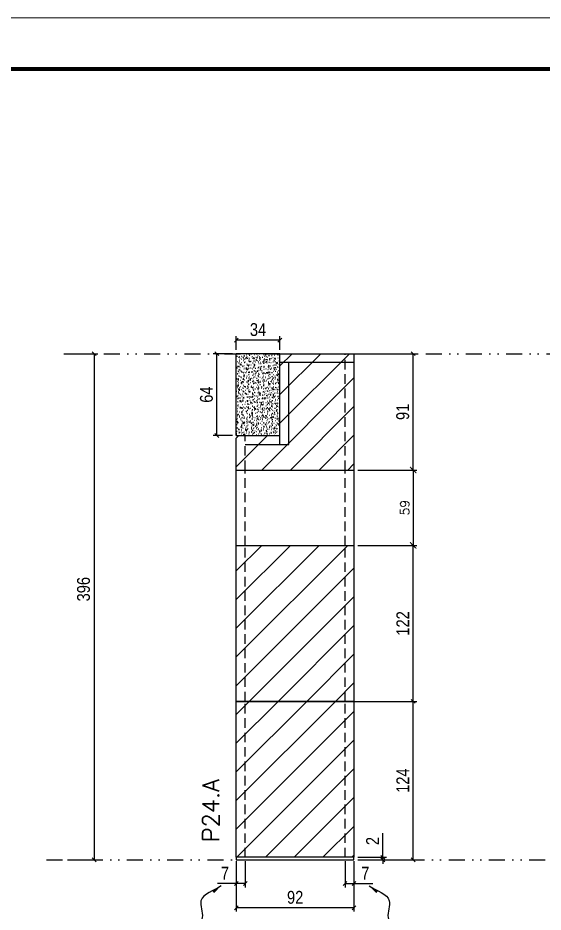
# Model space of a CAD drawing. Extents: x 2949 to 9230, y 1140 to 12527.
# Drawn here: x 8130 to 8540, y 10679 to 11378 of the extents above; entities that cross this region are included whole.
import ezdxf

# ---------------------------------------------------------------- set-up
doc = ezdxf.new("R2010")
doc.units = 0
for name, pattern in [('DASHED', [0.75, 0.5, -0.25]), ('DIVIDE2', [0.625, 0.25, -0.125, 0, -0.125, 0, -0.125]), ('HIDDEN', [0.375, 0.25, -0.125])]:
    doc.linetypes.add(name, pattern=pattern)
for name, color, linetype in [('COTA', 241, 'Continuous'), ('cotas', 4, 'Continuous'), ('Nível', 160, 'Continuous'), ('Painéis', 200, 'Continuous'), ('SARR_2.2x7', 40, 'Continuous'), ('Sarrafo de Pressão', 42, 'HIDDEN')]:
    doc.layers.add(name, color=color, linetype=linetype)
for name, color, linetype, lineweight in [('Folhas', 255, 'Continuous', 9), ('Hachura', 251, 'Continuous', 9), ('SARRAFO DE PRESSAO', 251, 'DASHED', 9), ('Texto Seção', 7, 'Continuous', 15)]:
    doc.layers.add(name, color=color, linetype=linetype, lineweight=lineweight)
doc.styles.add('COTA TECNICA', font='techl___.ttf', dxfattribs={"height": 10})
doc.styles.add('COTA TECNICA-50', font='techl___.ttf', dxfattribs={"height": 10})
doc.styles.add('REGUA-120', font='ROMANS.shx', dxfattribs={"height": 15})
doc.styles.add('ROMANS', font='romans.shx')
doc.styles.get("Standard").update_dxf_attribs({"font": 'arial.ttf'})
doc.dimstyles.new('COTA PAINEL-50', dxfattribs={"dimtxt": 10, "dimasz": 3, "dimexe": 3, "dimexo": 3, "dimgap": 3, "dimtad": 1, "dimdec": 1, "dimzin": 12, "dimdsep": 46, "dimtxsty": 'COTA TECNICA-50', "dimblk1": 'OBLIQUE', "dimblk2": 'OBLIQUE', "dimsah": 1, "dimcen": 0.9, "dimclrd": 4, "dimclre": 4, "dimclrt": 240, "dimadec": 1, "dimazin": 3, "dimtfac": 1, "dimtdec": 1, "dimtmove": 0, "dimatfit": 3, "dimfxl": 1, "dimtolj": 1, "dimtzin": 12, "dimarcsym": 0})
doc.dimstyles.new('Cota Paínel', dxfattribs={"dimtxt": 7, "dimasz": 5, "dimexe": 3, "dimexo": 3, "dimgap": 3, "dimtad": 1, "dimdec": 1, "dimzin": 12, "dimdsep": 46, "dimtxsty": 'ROMANS', "dimblk": 'ARCHTICK', "dimcen": 0, "dimclrd": 4, "dimclre": 4, "dimclrt": 1, "dimadec": 1, "dimazin": 3, "dimtfac": 1, "dimtdec": 1, "dimtmove": 0, "dimatfit": 3, "dimldrblk": 'OBLIQUE', "dimfxl": 1, "dimtolj": 1, "dimtzin": 12, "dimarcsym": 0})
doc.dimstyles.new('PAINEL', dxfattribs={"dimtxt": 10, "dimasz": 3, "dimexe": 3, "dimexo": 3, "dimgap": 3, "dimtad": 1, "dimdec": 1, "dimzin": 12, "dimdsep": 46, "dimtxsty": 'COTA TECNICA', "dimblk1": 'OBLIQUE', "dimblk2": 'OBLIQUE', "dimsah": 1, "dimcen": 0.9, "dimclrd": 4, "dimclre": 4, "dimclrt": 240, "dimadec": 1, "dimazin": 3, "dimtfac": 1, "dimtdec": 1, "dimtmove": 0, "dimatfit": 3, "dimfxl": 1, "dimtolj": 1, "dimtzin": 12, "dimarcsym": 0})
doc.dimstyles.get("Standard").update_dxf_attribs({"dimtxt": 0.18, "dimasz": 0.18, "dimexe": 0.18, "dimexo": 0.0625, "dimgap": 0.09, "dimtad": 0, "dimtih": 1, "dimtoh": 1, "dimdec": 4, "dimzin": 0, "dimdsep": 46, "dimtxsty": 'Standard', "dimcen": 0.09, "dimadec": 0, "dimazin": 0, "dimtfac": 1, "dimtdec": 4, "dimtofl": 0, "dimtmove": 0, "dimatfit": 3, "dimfxl": 1, "dimtolj": 1, "dimtzin": 0, "dimarcsym": 0})
pattern_1 = [(45, (-126071.967, -22713.47), (-11.2253202, 11.2253202), [])]

# ---------------------------------------------------------------- blocks, each defined once
blk = doc.blocks.new('9999999999')
at = {"layer": 'Folhas'}
blk.add_lwpolyline([(98138.98, 34190.21), (99623.98, 34190.21), (99623.98, 35240.21), (98138.98, 35240.21)], close=True, dxfattribs=at)
at = {"layer": 'Folhas', "color": 30, "const_width": 3}
blk.add_lwpolyline([(98213.98, 34230.21), (99583.98, 34230.21), (99583.98, 35200.21), (98213.98, 35200.21)], close=True, dxfattribs=at)
blk = doc.blocks.new('_Oblique')
at = {"color": 0, "linetype": 'ByBlock', "lineweight": -2}
blk.add_line((-0.5, -0.5), (0.5, 0.5), dxfattribs=at)
blk = doc.blocks.new('*D584')
at = {"layer": 'COTA', "color": 4, "lineweight": -2, "transparency": 16777216}
for p, q in [((8300.61, 10718.44), (8300.61, 10678.99)), ((8392.61, 10718.44), (8392.61, 10678.99)), ((8392.61, 10681.99), (8300.61, 10681.99))]:
    blk.add_line(p, q, dxfattribs=at)
at = {"layer": 'Defpoints', "color": 0, "transparency": 16777216}
for p in [(8300.61, 10721.44), (8392.61, 10721.44), (8300.61, 10681.99)]:
    blk.add_point(p, dxfattribs=at)
at = {"layer": 'COTA', "color": 4, "lineweight": -2, "transparency": 16777216, "xscale": 3, "yscale": 3, "zscale": 3, "rotation": 180}
blk.add_blockref('_Oblique', (8300.61, 10681.99), dxfattribs=at)
at = {"layer": 'COTA', "color": 4, "lineweight": -2, "transparency": 16777216, "xscale": 3, "yscale": 3, "zscale": 3}
blk.add_blockref('_Oblique', (8392.61, 10681.99), dxfattribs=at)
at = {"layer": 'COTA', "color": 240, "transparency": 16777216, "insert": (8346.61, 10690.08), "char_height": 10, "attachment_point": 5, "style": 'COTA TECNICA'}
blk.add_mtext('\\A1;92', dxfattribs=at)
blk = doc.blocks.new('*D587')
at = {"layer": 'COTA', "color": 4, "lineweight": -2, "transparency": 16777216}
for p, q in [((8307.61, 10718.44), (8307.61, 10697.93)), ((8300.61, 10716.44), (8300.61, 10697.93)), ((8300.61, 10700.93), (8285.88, 10700.93)), ((8307.61, 10700.93), (8300.61, 10700.93))]:
    blk.add_line(p, q, dxfattribs=at)
at = {"layer": 'Defpoints', "color": 0, "transparency": 16777216}
for p in [(8300.61, 10719.44), (8307.61, 10721.44), (8300.61, 10700.93)]:
    blk.add_point(p, dxfattribs=at)
at = {"layer": 'COTA', "color": 4, "lineweight": -2, "transparency": 16777216, "xscale": 3, "yscale": 3, "zscale": 3, "rotation": 180}
blk.add_blockref('_Oblique', (8300.61, 10700.93), dxfattribs=at)
at = {"layer": 'COTA', "color": 4, "lineweight": -2, "transparency": 16777216, "xscale": 3, "yscale": 3, "zscale": 3}
blk.add_blockref('_Oblique', (8307.61, 10700.93), dxfattribs=at)
at = {"layer": 'COTA', "color": 240, "transparency": 16777216, "insert": (8291.74, 10709.01), "char_height": 10, "attachment_point": 5, "style": 'COTA TECNICA-50'}
blk.add_mtext('\\A1;7', dxfattribs=at)
blk = doc.blocks.new('*D588')
at = {"layer": 'COTA', "color": 4, "lineweight": -2, "transparency": 16777216}
for p, q in [((8385.61, 10718.44), (8385.61, 10697.93)), ((8392.61, 10716.44), (8392.61, 10697.93)), ((8385.61, 10700.93), (8392.61, 10700.93)), ((8392.61, 10700.93), (8407.34, 10700.93))]:
    blk.add_line(p, q, dxfattribs=at)
at = {"layer": 'Defpoints', "color": 0, "transparency": 16777216}
for p in [(8385.61, 10721.44), (8392.61, 10719.44), (8392.61, 10700.93)]:
    blk.add_point(p, dxfattribs=at)
at = {"layer": 'COTA', "color": 4, "lineweight": -2, "transparency": 16777216, "xscale": 3, "yscale": 3, "zscale": 3, "rotation": 180}
blk.add_blockref('_Oblique', (8385.61, 10700.93), dxfattribs=at)
at = {"layer": 'COTA', "color": 4, "lineweight": -2, "transparency": 16777216, "xscale": 3, "yscale": 3, "zscale": 3}
blk.add_blockref('_Oblique', (8392.61, 10700.93), dxfattribs=at)
at = {"layer": 'COTA', "color": 240, "transparency": 16777216, "insert": (8401.47, 10709.01), "char_height": 10, "attachment_point": 5, "style": 'COTA TECNICA-50'}
blk.add_mtext('\\A1;7', dxfattribs=at)
blk = doc.blocks.new('*D591')
at = {"layer": 'COTA', "color": 4, "lineweight": -2, "transparency": 16777216}
for p, q in [((8395.61, 10843.44), (8441.85, 10843.44)), ((8438.85, 10719.44), (8438.85, 10843.44)), ((8395.61, 10719.44), (8441.85, 10719.44))]:
    blk.add_line(p, q, dxfattribs=at)
at = {"layer": 'Defpoints', "color": 0, "transparency": 16777216}
for p in [(8392.61, 10843.44), (8438.85, 10843.44), (8392.61, 10719.44)]:
    blk.add_point(p, dxfattribs=at)
at = {"layer": 'COTA', "color": 4, "lineweight": -2, "transparency": 16777216, "xscale": 3, "yscale": 3, "zscale": 3}
for p, rotation in [((8438.85, 10843.44), 90), ((8438.85, 10719.44), 270)]:
    blk.add_blockref('_Oblique', p, dxfattribs=dict(at, rotation=rotation))
at = {"layer": 'COTA', "color": 240, "transparency": 16777216, "insert": (8430.77, 10781.44), "char_height": 10, "attachment_point": 5, "rotation": 90, "style": 'COTA TECNICA-50'}
blk.add_mtext('\\A1;124', dxfattribs=at)
blk = doc.blocks.new('*D592')
at = {"layer": 'COTA', "color": 4, "lineweight": -2, "transparency": 16777216}
for p, q in [((8415.13, 10721.44), (8415.13, 10740.25)), ((8395.61, 10721.44), (8418.13, 10721.44)), ((8395.61, 10719.44), (8418.13, 10719.44)), ((8415.13, 10719.44), (8415.13, 10721.44)), ((8415.13, 10719.44), (8415.13, 10716.44))]:
    blk.add_line(p, q, dxfattribs=at)
at = {"layer": 'Defpoints', "color": 0, "transparency": 16777216}
for p in [(8392.61, 10721.44), (8392.61, 10719.44), (8415.13, 10719.44)]:
    blk.add_point(p, dxfattribs=at)
at = {"layer": 'COTA', "color": 4, "lineweight": -2, "transparency": 16777216, "xscale": 3, "yscale": 3, "zscale": 3}
for p, rotation in [((8415.13, 10721.44), 270), ((8415.13, 10719.44), 90)]:
    blk.add_blockref('_Oblique', p, dxfattribs=dict(at, rotation=rotation))
at = {"layer": 'COTA', "color": 240, "transparency": 16777216, "insert": (8407.13, 10734.19), "char_height": 10, "attachment_point": 5, "rotation": 90, "style": 'COTA TECNICA-50'}
blk.add_mtext('\\A1;2', dxfattribs=at)
blk = doc.blocks.new('*D949')
at = {"layer": 'cotas', "color": 4, "linetype": 'ByBlock', "lineweight": -2, "transparency": 16777216}
for p, q in [((8168.69, 11115.44), (8192.41, 11115.44)), ((8189.41, 11115.44), (8189.41, 10719.44)), ((8168.69, 10719.44), (8192.41, 10719.44))]:
    blk.add_line(p, q, dxfattribs=at)
at = {"layer": 'Defpoints', "color": 0, "linetype": 'ByBlock', "transparency": 16777216}
for p in [(8165.69, 11115.44), (8165.69, 10719.44), (8189.41, 10719.44)]:
    blk.add_point(p, dxfattribs=at)
at = {"layer": 'cotas', "color": 4, "linetype": 'ByBlock', "lineweight": -2, "transparency": 16777216, "xscale": 3, "yscale": 3, "zscale": 3}
for p, rotation in [((8189.41, 11115.44), 90), ((8189.41, 10719.44), 270)]:
    blk.add_blockref('_Oblique', p, dxfattribs=dict(at, rotation=rotation))
at = {"layer": 'cotas', "color": 240, "linetype": 'ByBlock', "transparency": 16777216, "insert": (8181.16, 10931.22), "char_height": 10, "attachment_point": 5, "rotation": 90, "style": 'COTA TECNICA'}
blk.add_mtext('\\A1;396', dxfattribs=at)
blk = doc.blocks.new('*D951')
at = {"layer": 'COTA', "color": 4, "linetype": 'ByBlock', "lineweight": -2, "transparency": 16777216}
for p, q in [((8297.61, 11115.44), (8282.39, 11115.44)), ((8285.39, 11051.44), (8285.39, 11115.44)), ((8297.61, 11051.44), (8282.39, 11051.44))]:
    blk.add_line(p, q, dxfattribs=at)
at = {"layer": 'Defpoints', "color": 0, "linetype": 'ByBlock', "transparency": 16777216}
for p in [(8285.39, 11115.44), (8300.61, 11115.44), (8300.61, 11051.44)]:
    blk.add_point(p, dxfattribs=at)
at = {"layer": 'COTA', "color": 4, "linetype": 'ByBlock', "lineweight": -2, "transparency": 16777216, "xscale": 3, "yscale": 3, "zscale": 3}
for p, rotation in [((8285.39, 11115.44), 90), ((8285.39, 11051.44), 270)]:
    blk.add_blockref('_Oblique', p, dxfattribs=dict(at, rotation=rotation))
at = {"layer": 'COTA', "color": 240, "linetype": 'ByBlock', "transparency": 16777216, "insert": (8277.28, 11083.44), "char_height": 10, "attachment_point": 5, "rotation": 90, "style": 'COTA TECNICA'}
blk.add_mtext('\\A1;64', dxfattribs=at)
blk = doc.blocks.new('*D952')
at = {"layer": 'COTA', "color": 4, "linetype": 'ByBlock', "lineweight": -2, "transparency": 16777216}
for p, q in [((8300.61, 11118.44), (8300.61, 11129.03)), ((8334.61, 11126.03), (8300.61, 11126.03)), ((8334.61, 11118.44), (8334.61, 11129.03))]:
    blk.add_line(p, q, dxfattribs=at)
at = {"layer": 'Defpoints', "color": 0, "linetype": 'ByBlock', "transparency": 16777216}
for p in [(8300.61, 11126.03), (8300.61, 11115.44), (8334.61, 11115.44)]:
    blk.add_point(p, dxfattribs=at)
at = {"layer": 'COTA', "color": 4, "linetype": 'ByBlock', "lineweight": -2, "transparency": 16777216, "xscale": 3, "yscale": 3, "zscale": 3, "rotation": 180}
blk.add_blockref('_Oblique', (8300.61, 11126.03), dxfattribs=at)
at = {"layer": 'COTA', "color": 4, "linetype": 'ByBlock', "lineweight": -2, "transparency": 16777216, "xscale": 3, "yscale": 3, "zscale": 3}
blk.add_blockref('_Oblique', (8334.61, 11126.03), dxfattribs=at)
at = {"layer": 'COTA', "color": 240, "linetype": 'ByBlock', "transparency": 16777216, "insert": (8317.61, 11134.25), "char_height": 10, "attachment_point": 5, "style": 'COTA TECNICA'}
blk.add_mtext('\\A1;34', dxfattribs=at)
blk = doc.blocks.new('*D593')
at = {"layer": 'COTA', "color": 4, "linetype": 'ByBlock', "lineweight": -2, "transparency": 16777216}
for p, q in [((8395.61, 11115.44), (8441.85, 11115.44)), ((8438.85, 11024.44), (8438.85, 11115.44)), ((8395.61, 11024.44), (8441.85, 11024.44))]:
    blk.add_line(p, q, dxfattribs=at)
at = {"layer": 'Defpoints', "color": 0, "linetype": 'ByBlock', "transparency": 16777216}
for p in [(8392.61, 11115.44), (8438.85, 11115.44), (8392.61, 11024.44)]:
    blk.add_point(p, dxfattribs=at)
at = {"layer": 'COTA', "color": 4, "linetype": 'ByBlock', "lineweight": -2, "transparency": 16777216, "xscale": 3, "yscale": 3, "zscale": 3}
for p, rotation in [((8438.85, 11115.44), 90), ((8438.85, 11024.44), 270)]:
    blk.add_blockref('_Oblique', p, dxfattribs=dict(at, rotation=rotation))
at = {"layer": 'COTA', "color": 240, "linetype": 'ByBlock', "transparency": 16777216, "insert": (8430.76, 11069.94), "char_height": 10, "attachment_point": 5, "rotation": 90, "style": 'COTA TECNICA'}
blk.add_mtext('\\A1;91', dxfattribs=at)
blk = doc.blocks.new('*D953')
at = {"layer": 'COTA', "color": 4, "linetype": 'ByBlock', "lineweight": -2, "transparency": 16777216}
for p, q in [((8395.61, 10965.44), (8441.85, 10965.44)), ((8438.85, 10843.44), (8438.85, 10965.44)), ((8303.61, 10843.44), (8441.85, 10843.44))]:
    blk.add_line(p, q, dxfattribs=at)
at = {"layer": 'Defpoints', "color": 0, "linetype": 'ByBlock', "transparency": 16777216}
for p in [(8392.61, 10965.44), (8438.85, 10965.44), (8300.61, 10843.44)]:
    blk.add_point(p, dxfattribs=at)
at = {"layer": 'COTA', "color": 4, "linetype": 'ByBlock', "lineweight": -2, "transparency": 16777216, "xscale": 3, "yscale": 3, "zscale": 3}
for p, rotation in [((8438.85, 10965.44), 90), ((8438.85, 10843.44), 270)]:
    blk.add_blockref('_Oblique', p, dxfattribs=dict(at, rotation=rotation))
at = {"layer": 'COTA', "color": 240, "linetype": 'ByBlock', "transparency": 16777216, "insert": (8430.79, 10904.44), "char_height": 10, "attachment_point": 5, "rotation": 90, "style": 'COTA TECNICA'}
blk.add_mtext('\\A1;122', dxfattribs=at)
blk = doc.blocks.new('_ArchTick')
at = {"color": 0, "linetype": 'ByBlock', "const_width": 0.15}
blk.add_lwpolyline([(-0.5, -0.5), (0.5, 0.5)], dxfattribs=at)
blk = doc.blocks.new('*D1031')
at = {"layer": 'COTA', "color": 4, "lineweight": -2, "transparency": 16777216}
for p, q in [((8395.61, 11024.44), (8441.85, 11024.44)), ((8438.85, 11024.44), (8438.85, 10965.44)), ((8395.61, 10965.44), (8441.85, 10965.44))]:
    blk.add_line(p, q, dxfattribs=at)
at = {"layer": 'Defpoints', "color": 0, "transparency": 16777216}
for p in [(8392.61, 11024.44), (8392.61, 10965.44), (8438.85, 10965.44)]:
    blk.add_point(p, dxfattribs=at)
at = {"layer": 'COTA', "color": 4, "lineweight": -2, "transparency": 16777216, "xscale": 5, "yscale": 5, "zscale": 5}
for p, rotation in [((8438.85, 11024.44), 90), ((8438.85, 10965.44), 270)]:
    blk.add_blockref('_ArchTick', p, dxfattribs=dict(at, rotation=rotation))
at = {"layer": 'COTA', "color": 1, "transparency": 16777216, "insert": (8432.35, 10994.94), "char_height": 7, "attachment_point": 5, "rotation": 90, "style": 'ROMANS'}
blk.add_mtext('\\A1;59', dxfattribs=at)

msp = doc.modelspace()

# ---------------------------------------------------------------- hatches: boundary and pattern name
at = {"layer": 'COTA', "linetype": 'ByBlock'}
h = msp.add_hatch(dxfattribs=at)
h.set_pattern_fill('AR-CONC', color=256, scale=0.03)
h.set_pattern_definition([(50, (-122888.4665, -20397.3203), (5.46554007, -0.47817257), [0.5715, -6.2865]), (355, (-122888.4665, -20397.3203), (-1.05730264, 5.73170536), [0.4572, -5.02921753]), (100.4514447, (-122888.011, -20397.36), (4.40823741, 5.25353256), [0.48570026, -5.34270734]), (46.1842, (-122888.4665, -20395.796), (8.13237123, -1.26126984), [0.85725, -9.42975]), (96.6355576, (-122887.789, -20395.9014), (7.122124, 7.42278374), [0.7285507, -8.01406824]), (351.184151, (-122888.4665, -20395.796), (7.122124, 7.42278374), [0.685799, -7.54379196]), (21, (-122887.7045, -20396.1773), (4.54843174, -3.06795595), [0.5715, -6.2865]), (326, (-122887.7045, -20396.1773), (1.85406085, 5.52563898), [0.4572, -5.0292]), (71.451445, (-122887.3255, -20396.433), (6.40249258, 2.45768307), [0.48570026, -5.34269813]), (37.5, (-122888.4665, -20397.3203), (0.092658098, 2.536651166), [0, -4.96824, 0, -5.1054, 0, -5.04825]), (7.5, (-122888.4665, -20397.3203), (2.004589875, 3.005417245), [0, -2.91084, 0, -4.85394, 0, -1.92405]), (327.5, (-122890.1658, -20397.3203), (4.067717855, -0.17186232), [0, -1.905, 0, -5.9436, 0, -7.8867]), (317.5, (-122890.9278, -20397.3203), (4.44387544, 0.76279473), [0, -2.4765, 0, -3.94716, 0, -5.6007])])
h.paths.add_polyline_path([(8334.61, 11115.44), (8300.61, 11115.44), (8300.61, 11051.44), (8334.61, 11051.44)])
at = {"layer": 'Hachura', "linetype": 'ByBlock'}
h = msp.add_hatch(dxfattribs=at)
h.set_pattern_fill('ANSI31', color=256, scale=5)
h.set_pattern_definition([(45, (-126071.967, -22654.47), (-11.2253202, 11.2253202), [])])
h.paths.add_polyline_path([(8392.61, 11115.44), (8334.61, 11115.44), (8334.61, 11051.44), (8300.61, 11051.44), (8300.61, 11024.44), (8392.61, 11024.44)])
h = msp.add_hatch(dxfattribs=at)
h.set_pattern_fill('ANSI31', color=256, scale=5)
h.set_pattern_definition(pattern_1)
h.paths.add_polyline_path([(8392.61, 10965.44), (8300.61, 10965.44), (8300.61, 10843.44), (8392.61, 10843.44)])
h = msp.add_hatch(dxfattribs=at)
h.set_pattern_fill('ANSI31', color=256, scale=5)
h.set_pattern_definition(pattern_1)
h.paths.add_polyline_path([(8300.61, 10843.44), (8300.61, 10721.44), (8392.61, 10721.44), (8392.61, 10843.44)])

# ---------------------------------------------------------------- linework, layer by layer
at = {"layer": 'COTA', "linetype": 'ByBlock'}
for p in [(8334.61, 11115.44), (8300.61, 11051.44)]:
    msp.add_line(p, (8300.61, 11115.44), dxfattribs=at)
at = {"layer": 'Nível', "color": 4, "linetype": 'DIVIDE2', "ltscale": 50}
for p, q in [((8165.69, 11115.44), (9176.03, 11115.44)), ((8152.19, 10719.44), (9162.53, 10719.44))]:
    msp.add_line(p, q, dxfattribs=at)
at = {"layer": 'Painéis'}
for p, q in [((8334.61, 11051.44), (8334.61, 11115.44)), ((8334.61, 11115.44), (8392.61, 11115.44)), ((8392.61, 11115.44), (8392.61, 10721.44)), ((8300.61, 11051.44), (8334.61, 11051.44)), ((8300.61, 10721.44), (8300.61, 11049.43)), ((8300.61, 11024.44), (8392.61, 11024.44)), ((8300.61, 10965.44), (8392.61, 10965.44)), ((8300.61, 10843.44), (8392.61, 10843.44)), ((8392.61, 10843.44), (8300.61, 10843.44)), ((8392.61, 10721.44), (8300.61, 10721.44))]:
    msp.add_line(p, q, dxfattribs=at)
msp.add_lwpolyline([(8392.61, 10721.44), (8300.61, 10721.44), (8300.61, 10719.44), (8392.61, 10719.44)], close=True, dxfattribs=at)
at = {"layer": 'SARR_2.2x7'}
for p, q in [((8392.61, 11108.44), (8334.61, 11108.44)), ((8341.61, 11044.44), (8341.61, 11108.44)), ((8334.61, 11044.44), (8334.61, 11051.44)), ((8307.61, 11044.44), (8341.61, 11044.44))]:
    msp.add_line(p, q, dxfattribs=at)
at = {"layer": 'Sarrafo de Pressão', "ltscale": 30}
for p, q in [((8385.61, 11024.44), (8385.61, 11115.44)), ((8307.61, 11024.44), (8307.61, 11051.44)), ((8307.61, 10965.44), (8307.61, 11024.44)), ((8385.61, 10965.44), (8385.61, 11024.44)), ((8307.61, 10843.44), (8307.61, 10965.44)), ((8385.61, 10843.44), (8385.61, 10965.44)), ((8307.61, 10721.44), (8307.61, 10843.44)), ((8385.61, 10721.44), (8385.61, 10843.44))]:
    msp.add_line(p, q, dxfattribs=at)

# ---------------------------------------------------------------- block references
at = {"layer": 'SARRAFO DE PRESSAO', "color": 6, "linetype": 'ByBlock'}
msp.add_blockref('9999999999', (-90421.44, -23862.05), dxfattribs=at)

# ---------------------------------------------------------------- texts
at = {"layer": 'Texto Seção', "style": 'REGUA-120'}
msp.add_text('P24.A', height=13, rotation=90, dxfattribs=at).set_placement((8287.16, 10733.12))

# ---------------------------------------------------------------- dimensions: what is measured, and where the dimension line sits
at = {"layer": 'COTA', "linetype": 'ByBlock'}
dim = msp.add_linear_dim(base=(8300.61, 11126.03), p1=(8334.61, 11115.44), p2=(8300.61, 11115.44), angle=180, dimstyle='PAINEL', override={"dimtmove": 1}, dxfattribs=at)
dim.commit()
dim.dimension.update_dxf_attribs({"geometry": '*D952', "text_midpoint": (8317.61, 11134.25)})
for base, p1, p2, picture, middle in [((8285.39, 11115.44), (8300.61, 11051.44), (8300.61, 11115.44), '*D951', (8277.28, 11083.44)), ((8438.85, 11115.44), (8392.61, 11024.44), (8392.61, 11115.44), '*D593', (8430.76, 11069.94)), ((8438.85, 10965.44), (8300.61, 10843.44), (8392.61, 10965.44), '*D953', (8430.79, 10904.44))]:
    dim = msp.add_linear_dim(base=base, p1=p1, p2=p2, angle=90, dimstyle='PAINEL', dxfattribs=at)
    dim.commit()
    dim.dimension.update_dxf_attribs({"geometry": picture, "text_midpoint": middle})
at = {"layer": 'COTA'}
for base, p1, p2, angle, dimstyle, picture, middle in [((8438.85, 10965.44), (8392.61, 11024.44), (8392.61, 10965.44), 90, 'Cota Paínel', '*D1031', (8432.35, 10994.94)), ((8438.85, 10843.44), (8392.61, 10719.44), (8392.61, 10843.44), 90, 'COTA PAINEL-50', '*D591', (8430.77, 10781.44)), ((8300.61, 10700.93), (8307.61, 10721.44), (8300.61, 10719.44), 180, 'COTA PAINEL-50', '*D587', (8291.74, 10709.01))]:
    dim = msp.add_linear_dim(base=base, p1=p1, p2=p2, angle=angle, dimstyle=dimstyle, dxfattribs=at)
    dim.commit()
    dim.dimension.update_dxf_attribs({"geometry": picture, "text_midpoint": middle})
dim = msp.add_linear_dim(base=(8415.13, 10719.44), p1=(8392.61, 10721.44), p2=(8392.61, 10719.44), angle=90, dimstyle='COTA PAINEL-50', dxfattribs=at)
dim.commit()
dim.dimension.update_dxf_attribs({"geometry": '*D592', "text_midpoint": (8415.13, 10734.19), "dimtype": 160})
dim = msp.add_linear_dim(base=(8300.61, 10681.99), p1=(8392.61, 10721.44), p2=(8300.61, 10721.44), angle=180, dimstyle='PAINEL', override={"dimarcsym": 2}, dxfattribs=at)
dim.commit()
dim.dimension.update_dxf_attribs({"geometry": '*D584', "text_midpoint": (8346.61, 10690.08)})
dim = msp.add_linear_dim(base=(8392.61, 10700.93), p1=(8385.61, 10721.44), p2=(8392.61, 10719.44), dimstyle='COTA PAINEL-50', dxfattribs=at)
dim.commit()
dim.dimension.update_dxf_attribs({"geometry": '*D588', "text_midpoint": (8401.47, 10709.01)})
at = {"layer": 'cotas', "linetype": 'ByBlock'}
dim = msp.add_linear_dim(base=(8189.41, 10719.44), p1=(8165.69, 11115.44), p2=(8165.69, 10719.44), angle=90, dimstyle='PAINEL', dxfattribs=at)
dim.commit()
dim.dimension.update_dxf_attribs({"geometry": '*D949', "text_midpoint": (8189.41, 10931.22), "dimtype": 160})

# ---------------------------------------------------------------- leaders
at = {"layer": 'COTA', "path_type": 1}
for points in [[(8288.78, 10699.26), (8272.99, 10687.43), (8273.92, 10674.42), (8268.36, 10664.64)], [(8404.44, 10699.26), (8420.22, 10687.43), (8419.3, 10674.42), (8424.85, 10664.64)]]:
    msp.add_leader(points, dimstyle='Standard', override={"dimasz": 8}, dxfattribs=at)

doc.saveas('drawing.dxf')
